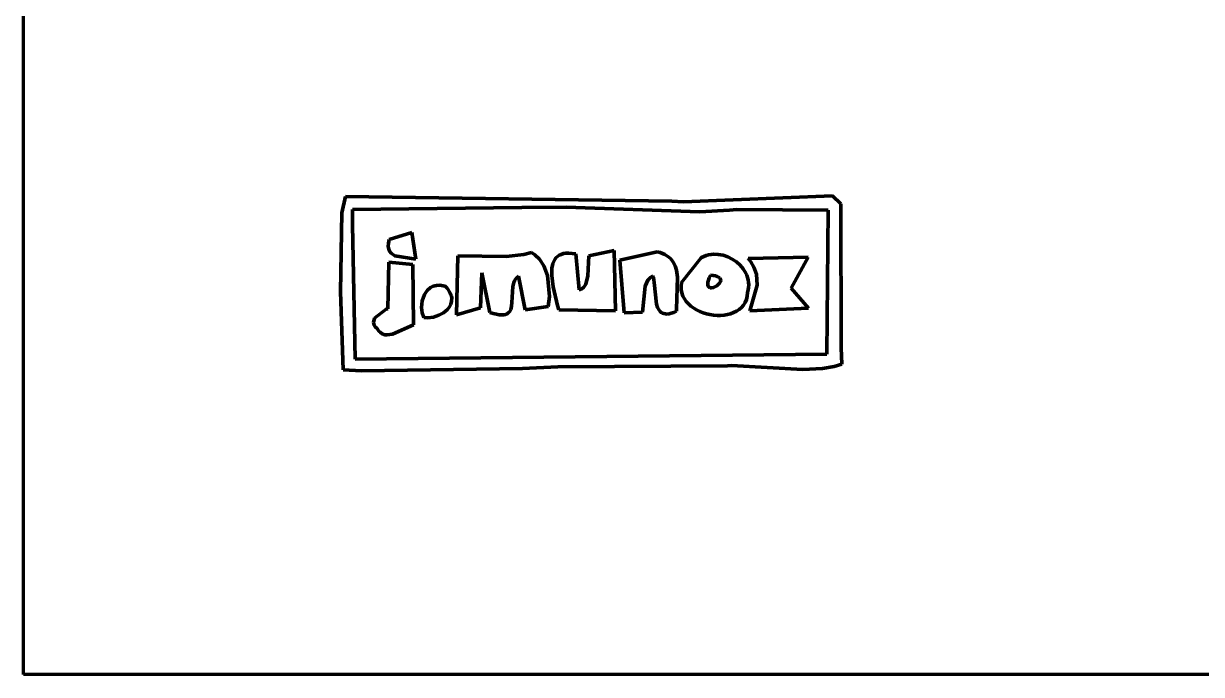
# Model space of a CAD drawing. Header units: millimetres. Extents: x 0 to 10.4, y 0 to 8.2.
# Drawn here: x 0 to 1.836, y 0 to 1.015 of the extents above; entities that cross this region are included whole.
import ezdxf

# ---------------------------------------------------------------- set-up
doc = ezdxf.new("R2010")
doc.units = ezdxf.units.MM
for name, color, linetype, lineweight in [('color#000000ff', 7, 'CONTINUOUS', 100), ('color#929292ff', 7, 'CONTINUOUS', 100), ('color#ffffffff', 7, 'CONTINUOUS', 100)]:
    doc.layers.add(name, color=color, linetype=linetype, lineweight=lineweight)

msp = doc.modelspace()

# ---------------------------------------------------------------- linework, layer by layer
at = {"layer": 'color#000000ff'}
for p, q in [((0.5699, 0.6782), (0.6053, 0.6895)), ((0.6053, 0.6895), (0.6115, 0.6479)), ((0.5686, 0.6675), (0.5688, 0.6724)), ((0.5693, 0.6633), (0.5686, 0.6675)), ((0.5688, 0.6724), (0.5692, 0.6752)), ((0.5692, 0.6752), (0.5699, 0.6782)), ((0.5707, 0.6599), (0.5693, 0.6633)), ((0.8812, 0.6528), (0.9209, 0.6612)), ((0.9209, 0.6612), (0.9229, 0.5672)), ((0.568, 0.5703), (0.5693, 0.6432)), ((0.5693, 0.6432), (0.607, 0.6392)), ((0.5729, 0.657), (0.5707, 0.6599)), ((0.5789, 0.653), (0.5729, 0.657)), ((0.6115, 0.6479), (0.5789, 0.653)), ((0.675, 0.5611), (0.6768, 0.6531)), ((0.6768, 0.6531), (0.7523, 0.652)), ((0.7523, 0.652), (0.78, 0.6547)), ((0.78, 0.6547), (0.7918, 0.6581)), ((0.7918, 0.6581), (0.7972, 0.6543)), ((0.7972, 0.6543), (0.8041, 0.6476)), ((0.8041, 0.6476), (0.8111, 0.6371)), ((0.8253, 0.641), (0.8265, 0.6442)), ((0.8265, 0.6442), (0.828, 0.647)), ((0.828, 0.647), (0.8299, 0.6496)), ((0.8299, 0.6496), (0.8322, 0.6519)), ((0.8322, 0.6519), (0.8349, 0.6537)), ((0.8349, 0.6537), (0.838, 0.6552)), ((0.838, 0.6552), (0.8415, 0.6563)), ((0.8415, 0.6563), (0.8456, 0.6569)), ((0.8456, 0.6569), (0.8501, 0.657)), ((0.8501, 0.657), (0.8552, 0.6567)), ((0.8552, 0.6567), (0.8608, 0.6558)), ((0.8608, 0.6558), (0.8664, 0.5996)), ((0.8798, 0.6218), (0.8812, 0.6528)), ((0.9294, 0.6461), (0.988, 0.6592)), ((0.9365, 0.5639), (0.9294, 0.6461)), ((0.988, 0.6592), (0.9923, 0.6581)), ((0.9923, 0.6581), (0.9963, 0.6567)), ((0.9963, 0.6567), (0.9998, 0.655)), ((0.9998, 0.655), (1.003, 0.653)), ((1.003, 0.653), (1.0059, 0.6509)), ((1.0059, 0.6509), (1.0084, 0.6485)), ((1.0084, 0.6485), (1.0106, 0.6459)), ((1.0106, 0.6459), (1.0126, 0.6431)), ((1.0126, 0.6431), (1.0156, 0.6371)), ((1.0256, 0.6111), (1.0556, 0.6492)), ((1.0556, 0.6492), (1.057, 0.6502)), ((1.057, 0.6502), (1.0606, 0.6519)), ((1.0606, 0.6519), (1.0642, 0.6533)), ((1.0642, 0.6533), (1.0679, 0.6543)), ((1.0679, 0.6543), (1.0717, 0.655)), ((1.0717, 0.655), (1.0755, 0.6554)), ((1.0755, 0.6554), (1.0831, 0.6552)), ((1.0831, 0.6552), (1.0906, 0.6538)), ((1.0906, 0.6538), (1.098, 0.6513)), ((1.098, 0.6513), (1.1049, 0.6478)), ((1.1049, 0.6478), (1.1113, 0.6435)), ((1.1113, 0.6435), (1.1171, 0.6383)), ((1.1295, 0.6486), (1.223, 0.6506)), ((1.1337, 0.6433), (1.1295, 0.6486)), ((1.1385, 0.6352), (1.1337, 0.6433)), ((1.223, 0.6506), (1.1966, 0.6023)), ((0.607, 0.6392), (0.6081, 0.5455)), ((0.7142, 0.6263), (0.7122, 0.5716)), ((0.7267, 0.5646), (0.7142, 0.6263)), ((0.8111, 0.6371), (0.8168, 0.6222)), ((0.8235, 0.6301), (0.8238, 0.6339)), ((0.8235, 0.622), (0.8235, 0.6301)), ((0.8238, 0.6339), (0.8244, 0.6376)), ((0.8244, 0.6376), (0.8253, 0.641)), ((1.0156, 0.6371), (1.0178, 0.6304)), ((1.0178, 0.6304), (1.0195, 0.6196)), ((1.1171, 0.6383), (1.122, 0.6324)), ((1.122, 0.6324), (1.1259, 0.6259)), ((1.1259, 0.6259), (1.1275, 0.6225)), ((1.1424, 0.6242), (1.1385, 0.6352)), ((0.6388, 0.6055), (0.6435, 0.6068)), ((0.6435, 0.6068), (0.6487, 0.6071)), ((0.6487, 0.6071), (0.6542, 0.6063)), ((0.6542, 0.6063), (0.6571, 0.6054)), ((0.7643, 0.6112), (0.7626, 0.6053)), ((0.7655, 0.6139), (0.7643, 0.6112)), ((0.7671, 0.6165), (0.7655, 0.6139)), ((0.769, 0.6189), (0.7671, 0.6165)), ((0.7714, 0.621), (0.769, 0.6189)), ((0.7818, 0.5688), (0.7714, 0.621)), ((0.8168, 0.6222), (0.8197, 0.5896)), ((0.8257, 0.6046), (0.8235, 0.622)), ((0.8735, 0.6041), (0.8768, 0.6086)), ((0.8768, 0.6086), (0.8798, 0.6218)), ((0.973, 0.6148), (0.9688, 0.6057)), ((0.9773, 0.6193), (0.973, 0.6148)), ((0.9811, 0.6218), (0.9773, 0.6193)), ((0.9818, 0.6195), (0.9811, 0.6218)), ((0.9831, 0.6115), (0.9818, 0.6195)), ((0.9868, 0.5774), (0.9831, 0.6115)), ((1.0195, 0.6196), (1.0177, 0.5698)), ((1.0251, 0.6054), (1.0256, 0.6111)), ((1.067, 0.6119), (1.0666, 0.6094)), ((1.0666, 0.6094), (1.0668, 0.6073)), ((1.0668, 0.6073), (1.0672, 0.6057)), ((1.0677, 0.615), (1.067, 0.6119)), ((1.069, 0.6186), (1.0677, 0.615)), ((1.0709, 0.6227), (1.069, 0.6186)), ((1.0751, 0.6223), (1.0709, 0.6227)), ((1.0786, 0.6217), (1.0751, 0.6223)), ((1.0754, 0.6036), (1.0806, 0.6062)), ((1.0814, 0.6209), (1.0786, 0.6217)), ((1.0806, 0.6062), (1.0848, 0.6101)), ((1.0836, 0.6198), (1.0814, 0.6209)), ((1.0852, 0.6187), (1.0836, 0.6198)), ((1.0848, 0.6101), (1.0865, 0.6131)), ((1.0862, 0.6174), (1.0852, 0.6187)), ((1.0867, 0.616), (1.0862, 0.6174)), ((1.0865, 0.6131), (1.0868, 0.6145)), ((1.0868, 0.6145), (1.0867, 0.616)), ((1.1275, 0.6225), (1.1287, 0.6189)), ((1.1287, 0.6189), (1.1296, 0.6152)), ((1.1296, 0.6152), (1.1302, 0.6115)), ((1.1302, 0.6115), (1.1305, 0.6076)), ((1.1305, 0.6076), (1.1303, 0.6037)), ((1.1322, 0.5671), (1.1438, 0.6072)), ((1.1438, 0.6072), (1.1424, 0.6242)), ((0.6212, 0.5829), (0.6248, 0.5925)), ((0.6248, 0.5925), (0.6291, 0.5986)), ((0.6291, 0.5986), (0.6346, 0.6033)), ((0.6346, 0.6033), (0.6388, 0.6055)), ((0.6571, 0.6054), (0.6597, 0.6028)), ((0.6597, 0.6028), (0.6619, 0.6002)), ((0.6619, 0.6002), (0.6637, 0.5975)), ((0.6637, 0.5975), (0.6652, 0.5949)), ((0.6652, 0.5949), (0.6662, 0.5923)), ((0.6662, 0.5923), (0.667, 0.5898)), ((0.667, 0.5898), (0.6674, 0.5873)), ((0.7626, 0.6053), (0.7612, 0.58)), ((0.8197, 0.5896), (0.818, 0.5737)), ((0.8326, 0.5753), (0.8257, 0.6046)), ((0.8664, 0.5996), (0.8704, 0.6016)), ((0.8704, 0.6016), (0.8735, 0.6041)), ((0.9688, 0.6057), (0.9651, 0.5652)), ((1.0253, 0.6), (1.0251, 0.6054)), ((1.0263, 0.595), (1.0253, 0.6)), ((1.028, 0.5902), (1.0263, 0.595)), ((1.0303, 0.5857), (1.028, 0.5902)), ((1.0672, 0.6057), (1.0681, 0.6045)), ((1.0681, 0.6045), (1.0692, 0.6036)), ((1.0692, 0.6036), (1.0705, 0.6032)), ((1.0705, 0.6032), (1.072, 0.603)), ((1.072, 0.603), (1.0754, 0.6036)), ((1.1282, 0.59), (1.1269, 0.5849)), ((1.1288, 0.5957), (1.1282, 0.59)), ((1.1298, 0.5997), (1.1288, 0.5957)), ((1.1303, 0.6037), (1.1298, 0.5997)), ((1.1966, 0.6023), (1.2235, 0.5714)), ((0.5473, 0.5557), (0.5655, 0.5695)), ((0.5655, 0.5695), (0.568, 0.5703)), ((0.6202, 0.5723), (0.6212, 0.5829)), ((0.6213, 0.5642), (0.6202, 0.5723)), ((0.6607, 0.5693), (0.6546, 0.5641)), ((0.6638, 0.5733), (0.6607, 0.5693)), ((0.666, 0.5777), (0.6638, 0.5733)), ((0.6673, 0.5824), (0.666, 0.5777)), ((0.6674, 0.5873), (0.6673, 0.5824)), ((0.7122, 0.5716), (0.675, 0.5611)), ((0.7595, 0.5694), (0.7585, 0.5673)), ((0.7607, 0.5744), (0.7595, 0.5694)), ((0.7612, 0.58), (0.7607, 0.5744)), ((0.818, 0.5737), (0.7818, 0.5688)), ((0.8343, 0.5684), (0.8326, 0.5753)), ((0.9885, 0.5722), (0.9868, 0.5774)), ((0.9908, 0.5679), (0.9885, 0.5722)), ((1.0177, 0.5698), (1.0177, 0.5664)), ((1.0332, 0.5816), (1.0303, 0.5857)), ((1.0366, 0.5778), (1.0332, 0.5816)), ((1.0405, 0.5743), (1.0366, 0.5778)), ((1.0447, 0.5712), (1.0405, 0.5743)), ((1.0493, 0.5685), (1.0447, 0.5712)), ((1.1155, 0.5693), (1.1114, 0.5666)), ((1.1191, 0.5725), (1.1155, 0.5693)), ((1.1223, 0.5761), (1.1191, 0.5725)), ((1.1249, 0.5803), (1.1223, 0.5761)), ((1.1269, 0.5849), (1.1249, 0.5803)), ((1.2235, 0.5714), (1.1322, 0.5671)), ((0.5455, 0.5491), (0.5473, 0.5557)), ((0.6242, 0.5565), (0.6213, 0.5642)), ((0.6301, 0.5563), (0.6242, 0.5565)), ((0.6389, 0.5574), (0.6301, 0.5563)), ((0.6472, 0.5601), (0.6389, 0.5574)), ((0.6546, 0.5641), (0.6472, 0.5601)), ((0.7323, 0.5629), (0.7267, 0.5646)), ((0.7372, 0.5618), (0.7323, 0.5629)), ((0.7416, 0.5611), (0.7372, 0.5618)), ((0.7454, 0.5608), (0.7416, 0.5611)), ((0.7486, 0.561), (0.7454, 0.5608)), ((0.7514, 0.5616), (0.7486, 0.561)), ((0.7538, 0.5625), (0.7514, 0.5616)), ((0.7557, 0.5638), (0.7538, 0.5625)), ((0.7573, 0.5654), (0.7557, 0.5638)), ((0.7585, 0.5673), (0.7573, 0.5654)), ((0.9229, 0.5672), (0.8343, 0.5684)), ((0.9651, 0.5652), (0.9365, 0.5639)), ((0.9923, 0.5662), (0.9908, 0.5679)), ((0.994, 0.5647), (0.9923, 0.5662)), ((0.9959, 0.5635), (0.994, 0.5647)), ((0.9981, 0.5627), (0.9959, 0.5635)), ((1.0006, 0.5622), (0.9981, 0.5627)), ((1.0034, 0.5621), (1.0006, 0.5622)), ((1.0064, 0.5625), (1.0034, 0.5621)), ((1.0098, 0.5633), (1.0064, 0.5625)), ((1.0136, 0.5646), (1.0098, 0.5633)), ((1.0177, 0.5664), (1.0136, 0.5646)), ((1.0542, 0.5661), (1.0493, 0.5685)), ((1.0594, 0.5641), (1.0542, 0.5661)), ((1.0647, 0.5625), (1.0594, 0.5641)), ((1.0701, 0.5613), (1.0647, 0.5625)), ((1.0756, 0.5604), (1.0701, 0.5613)), ((1.0811, 0.56), (1.0756, 0.5604)), ((1.0866, 0.56), (1.0811, 0.56)), ((1.092, 0.5605), (1.0866, 0.56)), ((1.0972, 0.5613), (1.092, 0.5605)), ((1.1022, 0.5626), (1.0972, 0.5613)), ((1.107, 0.5644), (1.1022, 0.5626)), ((1.1114, 0.5666), (1.107, 0.5644)), ((0.5466, 0.5449), (0.5455, 0.5491)), ((0.5483, 0.5421), (0.5466, 0.5449)), ((0.551, 0.5394), (0.5483, 0.5421)), ((0.5526, 0.5371), (0.551, 0.5394)), ((0.5541, 0.5352), (0.5526, 0.5371)), ((0.5558, 0.5336), (0.5541, 0.5352)), ((0.5593, 0.5312), (0.5558, 0.5336)), ((0.6081, 0.5455), (0.5752, 0.5307)), ((0.5631, 0.5299), (0.5593, 0.5312)), ((0.567, 0.5295), (0.5631, 0.5299)), ((0.5752, 0.5307), (0.567, 0.5295))]:
    msp.add_line(p, q, dxfattribs=at)
at = {"layer": 'color#929292ff'}
for p, q in [((0.4963, 0.72), (0.5021, 0.7452)), ((0.5021, 0.7452), (1.0105, 0.7383)), ((1.0105, 0.7383), (1.0287, 0.7372)), ((1.0287, 0.7372), (1.261, 0.7464)), ((1.261, 0.7464), (1.2741, 0.7341)), ((0.4942, 0.5968), (0.4963, 0.72)), ((0.7767, 0.7285), (0.5126, 0.7251)), ((0.5126, 0.7251), (0.513, 0.701)), ((0.8461, 0.729), (0.7767, 0.7285)), ((1.0543, 0.7217), (0.8461, 0.729)), ((1.1006, 0.7239), (1.0543, 0.7217)), ((1.1121, 0.7249), (1.1006, 0.7239)), ((1.2541, 0.7239), (1.1121, 0.7249)), ((1.2525, 0.4996), (1.2541, 0.7239)), ((1.2741, 0.7341), (1.2744, 0.5096)), ((0.513, 0.701), (0.5167, 0.4918)), ((1.0666, 0.6094), (1.067, 0.6119)), ((1.0668, 0.6073), (1.0666, 0.6094)), ((1.0672, 0.6057), (1.0668, 0.6073)), ((1.067, 0.6119), (1.0677, 0.615)), ((1.0677, 0.615), (1.069, 0.6186)), ((1.069, 0.6186), (1.0709, 0.6227)), ((1.0709, 0.6227), (1.0751, 0.6223)), ((1.0751, 0.6223), (1.0786, 0.6217)), ((1.0806, 0.6062), (1.0754, 0.6036)), ((1.0786, 0.6217), (1.0814, 0.6209)), ((1.0848, 0.6101), (1.0806, 0.6062)), ((1.0814, 0.6209), (1.0836, 0.6198)), ((1.0836, 0.6198), (1.0852, 0.6187)), ((1.0865, 0.6131), (1.0848, 0.6101)), ((1.0852, 0.6187), (1.0862, 0.6174)), ((1.0862, 0.6174), (1.0867, 0.616)), ((1.0868, 0.6145), (1.0865, 0.6131)), ((1.0867, 0.616), (1.0868, 0.6145)), ((0.498, 0.475), (0.4942, 0.5968)), ((1.0681, 0.6045), (1.0672, 0.6057)), ((1.0692, 0.6036), (1.0681, 0.6045)), ((1.0705, 0.6032), (1.0692, 0.6036)), ((1.072, 0.603), (1.0705, 0.6032)), ((1.0754, 0.6036), (1.072, 0.603)), ((0.5167, 0.4918), (1.2525, 0.4996)), ((1.2744, 0.5096), (1.2758, 0.4837)), ((0.8328, 0.4799), (0.7776, 0.4771)), ((1.0973, 0.4815), (0.8328, 0.4799)), ((1.1035, 0.4817), (1.0973, 0.4815)), ((1.2148, 0.4757), (1.1035, 0.4817)), ((1.2637, 0.4805), (1.2454, 0.4773)), ((1.2758, 0.4837), (1.2637, 0.4805)), ((0.5269, 0.4735), (0.498, 0.475)), ((0.7776, 0.4771), (0.5269, 0.4735)), ((1.2454, 0.4773), (1.2148, 0.4757))]:
    msp.add_line(p, q, dxfattribs=at)
at = {"layer": 'color#ffffffff'}
for p, q in [((0, 0), (0, 8.25)), ((0.5021, 0.7452), (0.4963, 0.72)), ((1.0105, 0.7383), (0.5021, 0.7452)), ((1.0287, 0.7372), (1.0105, 0.7383)), ((1.261, 0.7464), (1.0287, 0.7372)), ((1.2741, 0.7341), (1.261, 0.7464)), ((0.4963, 0.72), (0.4942, 0.5968)), ((0.5126, 0.7251), (0.7767, 0.7285)), ((0.513, 0.701), (0.5126, 0.7251)), ((0.7767, 0.7285), (0.8461, 0.729)), ((0.8461, 0.729), (1.0543, 0.7217)), ((1.0543, 0.7217), (1.1006, 0.7239)), ((1.1006, 0.7239), (1.1121, 0.7249)), ((1.1121, 0.7249), (1.2541, 0.7239)), ((1.2541, 0.7239), (1.2525, 0.4996)), ((1.2744, 0.5096), (1.2741, 0.7341)), ((0.5167, 0.4918), (0.513, 0.701)), ((0.6053, 0.6895), (0.5699, 0.6782)), ((0.6115, 0.6479), (0.6053, 0.6895)), ((0.5688, 0.6724), (0.5686, 0.6675)), ((0.5686, 0.6675), (0.5693, 0.6633)), ((0.5692, 0.6752), (0.5688, 0.6724)), ((0.5699, 0.6782), (0.5692, 0.6752)), ((0.5693, 0.6633), (0.5707, 0.6599)), ((0.9209, 0.6612), (0.8812, 0.6528)), ((0.9229, 0.5672), (0.9209, 0.6612)), ((0.5693, 0.6432), (0.568, 0.5703)), ((0.607, 0.6392), (0.5693, 0.6432)), ((0.5707, 0.6599), (0.5729, 0.657)), ((0.5729, 0.657), (0.5789, 0.653)), ((0.5789, 0.653), (0.6115, 0.6479)), ((0.6768, 0.6531), (0.675, 0.5611)), ((0.7523, 0.652), (0.6768, 0.6531)), ((0.78, 0.6547), (0.7523, 0.652)), ((0.7918, 0.6581), (0.78, 0.6547)), ((0.7972, 0.6543), (0.7918, 0.6581)), ((0.8041, 0.6476), (0.7972, 0.6543)), ((0.8111, 0.6371), (0.8041, 0.6476)), ((0.8265, 0.6442), (0.8253, 0.641)), ((0.828, 0.647), (0.8265, 0.6442)), ((0.8299, 0.6496), (0.828, 0.647)), ((0.8322, 0.6519), (0.8299, 0.6496)), ((0.8349, 0.6537), (0.8322, 0.6519)), ((0.838, 0.6552), (0.8349, 0.6537)), ((0.8415, 0.6563), (0.838, 0.6552)), ((0.8456, 0.6569), (0.8415, 0.6563)), ((0.8501, 0.657), (0.8456, 0.6569)), ((0.8552, 0.6567), (0.8501, 0.657)), ((0.8608, 0.6558), (0.8552, 0.6567)), ((0.8664, 0.5996), (0.8608, 0.6558)), ((0.8812, 0.6528), (0.8798, 0.6218)), ((0.988, 0.6592), (0.9294, 0.6461)), ((0.9294, 0.6461), (0.9365, 0.5639)), ((0.9923, 0.6581), (0.988, 0.6592)), ((0.9963, 0.6567), (0.9923, 0.6581)), ((0.9998, 0.655), (0.9963, 0.6567)), ((1.003, 0.653), (0.9998, 0.655)), ((1.0059, 0.6509), (1.003, 0.653)), ((1.0084, 0.6485), (1.0059, 0.6509)), ((1.0106, 0.6459), (1.0084, 0.6485)), ((1.0126, 0.6431), (1.0106, 0.6459)), ((1.0156, 0.6371), (1.0126, 0.6431)), ((1.0556, 0.6492), (1.0256, 0.6111)), ((1.057, 0.6502), (1.0556, 0.6492)), ((1.0606, 0.6519), (1.057, 0.6502)), ((1.0642, 0.6533), (1.0606, 0.6519)), ((1.0679, 0.6543), (1.0642, 0.6533)), ((1.0717, 0.655), (1.0679, 0.6543)), ((1.0755, 0.6554), (1.0717, 0.655)), ((1.0831, 0.6552), (1.0755, 0.6554)), ((1.0906, 0.6538), (1.0831, 0.6552)), ((1.098, 0.6513), (1.0906, 0.6538)), ((1.1049, 0.6478), (1.098, 0.6513)), ((1.1113, 0.6435), (1.1049, 0.6478)), ((1.1171, 0.6383), (1.1113, 0.6435)), ((1.223, 0.6506), (1.1295, 0.6486)), ((1.1295, 0.6486), (1.1337, 0.6433)), ((1.1337, 0.6433), (1.1385, 0.6352)), ((1.1966, 0.6023), (1.223, 0.6506)), ((0.6081, 0.5455), (0.607, 0.6392)), ((0.7122, 0.5716), (0.7142, 0.6263)), ((0.7142, 0.6263), (0.7267, 0.5646)), ((0.8168, 0.6222), (0.8111, 0.6371)), ((0.8238, 0.6339), (0.8235, 0.6301)), ((0.8235, 0.6301), (0.8235, 0.622)), ((0.8244, 0.6376), (0.8238, 0.6339)), ((0.8253, 0.641), (0.8244, 0.6376)), ((1.0178, 0.6304), (1.0156, 0.6371)), ((1.0195, 0.6196), (1.0178, 0.6304)), ((1.122, 0.6324), (1.1171, 0.6383)), ((1.1259, 0.6259), (1.122, 0.6324)), ((1.1275, 0.6225), (1.1259, 0.6259)), ((1.1385, 0.6352), (1.1424, 0.6242)), ((0.6435, 0.6068), (0.6388, 0.6055)), ((0.6487, 0.6071), (0.6435, 0.6068)), ((0.6542, 0.6063), (0.6487, 0.6071)), ((0.6571, 0.6054), (0.6542, 0.6063)), ((0.7626, 0.6053), (0.7643, 0.6112)), ((0.7643, 0.6112), (0.7655, 0.6139)), ((0.7655, 0.6139), (0.7671, 0.6165)), ((0.7671, 0.6165), (0.769, 0.6189)), ((0.769, 0.6189), (0.7714, 0.621)), ((0.7714, 0.621), (0.7818, 0.5688)), ((0.8197, 0.5896), (0.8168, 0.6222)), ((0.8235, 0.622), (0.8257, 0.6046)), ((0.8768, 0.6086), (0.8735, 0.6041)), ((0.8798, 0.6218), (0.8768, 0.6086)), ((0.9688, 0.6057), (0.973, 0.6148)), ((0.973, 0.6148), (0.9773, 0.6193)), ((0.9773, 0.6193), (0.9811, 0.6218)), ((0.9811, 0.6218), (0.9818, 0.6195)), ((0.9818, 0.6195), (0.9831, 0.6115)), ((0.9831, 0.6115), (0.9868, 0.5774)), ((1.0177, 0.5698), (1.0195, 0.6196)), ((1.0256, 0.6111), (1.0251, 0.6054)), ((1.1287, 0.6189), (1.1275, 0.6225)), ((1.1296, 0.6152), (1.1287, 0.6189)), ((1.1302, 0.6115), (1.1296, 0.6152)), ((1.1305, 0.6076), (1.1302, 0.6115)), ((1.1303, 0.6037), (1.1305, 0.6076)), ((1.1438, 0.6072), (1.1322, 0.5671)), ((1.1424, 0.6242), (1.1438, 0.6072)), ((0.4942, 0.5968), (0.498, 0.475)), ((0.6248, 0.5925), (0.6212, 0.5829)), ((0.6291, 0.5986), (0.6248, 0.5925)), ((0.6346, 0.6033), (0.6291, 0.5986)), ((0.6388, 0.6055), (0.6346, 0.6033)), ((0.6597, 0.6028), (0.6571, 0.6054)), ((0.6619, 0.6002), (0.6597, 0.6028)), ((0.6637, 0.5975), (0.6619, 0.6002)), ((0.6652, 0.5949), (0.6637, 0.5975)), ((0.6662, 0.5923), (0.6652, 0.5949)), ((0.667, 0.5898), (0.6662, 0.5923)), ((0.6674, 0.5873), (0.667, 0.5898)), ((0.7612, 0.58), (0.7626, 0.6053)), ((0.818, 0.5737), (0.8197, 0.5896)), ((0.8257, 0.6046), (0.8326, 0.5753)), ((0.8704, 0.6016), (0.8664, 0.5996)), ((0.8735, 0.6041), (0.8704, 0.6016)), ((0.9651, 0.5652), (0.9688, 0.6057)), ((1.0251, 0.6054), (1.0253, 0.6)), ((1.0253, 0.6), (1.0263, 0.595)), ((1.0263, 0.595), (1.028, 0.5902)), ((1.028, 0.5902), (1.0303, 0.5857)), ((1.1269, 0.5849), (1.1282, 0.59)), ((1.1282, 0.59), (1.1288, 0.5957)), ((1.1288, 0.5957), (1.1298, 0.5997)), ((1.1298, 0.5997), (1.1303, 0.6037)), ((1.2235, 0.5714), (1.1966, 0.6023)), ((0.5655, 0.5695), (0.5473, 0.5557)), ((0.568, 0.5703), (0.5655, 0.5695)), ((0.6212, 0.5829), (0.6202, 0.5723)), ((0.6202, 0.5723), (0.6213, 0.5642)), ((0.6546, 0.5641), (0.6607, 0.5693)), ((0.6607, 0.5693), (0.6638, 0.5733)), ((0.6638, 0.5733), (0.666, 0.5777)), ((0.666, 0.5777), (0.6673, 0.5824)), ((0.6673, 0.5824), (0.6674, 0.5873)), ((0.675, 0.5611), (0.7122, 0.5716)), ((0.7585, 0.5673), (0.7595, 0.5694)), ((0.7595, 0.5694), (0.7607, 0.5744)), ((0.7607, 0.5744), (0.7612, 0.58)), ((0.7818, 0.5688), (0.818, 0.5737)), ((0.8326, 0.5753), (0.8343, 0.5684)), ((0.9868, 0.5774), (0.9885, 0.5722)), ((0.9885, 0.5722), (0.9908, 0.5679)), ((1.0177, 0.5664), (1.0177, 0.5698)), ((1.0303, 0.5857), (1.0332, 0.5816)), ((1.0332, 0.5816), (1.0366, 0.5778)), ((1.0366, 0.5778), (1.0405, 0.5743)), ((1.0405, 0.5743), (1.0447, 0.5712)), ((1.0447, 0.5712), (1.0493, 0.5685)), ((1.1114, 0.5666), (1.1155, 0.5693)), ((1.1155, 0.5693), (1.1191, 0.5725)), ((1.1191, 0.5725), (1.1223, 0.5761)), ((1.1223, 0.5761), (1.1249, 0.5803)), ((1.1249, 0.5803), (1.1269, 0.5849)), ((1.1322, 0.5671), (1.2235, 0.5714)), ((0.5473, 0.5557), (0.5455, 0.5491)), ((0.6213, 0.5642), (0.6242, 0.5565)), ((0.6242, 0.5565), (0.6301, 0.5563)), ((0.6301, 0.5563), (0.6389, 0.5574)), ((0.6389, 0.5574), (0.6472, 0.5601)), ((0.6472, 0.5601), (0.6546, 0.5641)), ((0.7267, 0.5646), (0.7323, 0.5629)), ((0.7323, 0.5629), (0.7372, 0.5618)), ((0.7372, 0.5618), (0.7416, 0.5611)), ((0.7416, 0.5611), (0.7454, 0.5608)), ((0.7454, 0.5608), (0.7486, 0.561)), ((0.7486, 0.561), (0.7514, 0.5616)), ((0.7514, 0.5616), (0.7538, 0.5625)), ((0.7538, 0.5625), (0.7557, 0.5638)), ((0.7557, 0.5638), (0.7573, 0.5654)), ((0.7573, 0.5654), (0.7585, 0.5673)), ((0.8343, 0.5684), (0.9229, 0.5672)), ((0.9365, 0.5639), (0.9651, 0.5652)), ((0.9908, 0.5679), (0.9923, 0.5662)), ((0.9923, 0.5662), (0.994, 0.5647)), ((0.994, 0.5647), (0.9959, 0.5635)), ((0.9959, 0.5635), (0.9981, 0.5627)), ((0.9981, 0.5627), (1.0006, 0.5622)), ((1.0006, 0.5622), (1.0034, 0.5621)), ((1.0034, 0.5621), (1.0064, 0.5625)), ((1.0064, 0.5625), (1.0098, 0.5633)), ((1.0098, 0.5633), (1.0136, 0.5646)), ((1.0136, 0.5646), (1.0177, 0.5664)), ((1.0493, 0.5685), (1.0542, 0.5661)), ((1.0542, 0.5661), (1.0594, 0.5641)), ((1.0594, 0.5641), (1.0647, 0.5625)), ((1.0647, 0.5625), (1.0701, 0.5613)), ((1.0701, 0.5613), (1.0756, 0.5604)), ((1.0756, 0.5604), (1.0811, 0.56)), ((1.0811, 0.56), (1.0866, 0.56)), ((1.0866, 0.56), (1.092, 0.5605)), ((1.092, 0.5605), (1.0972, 0.5613)), ((1.0972, 0.5613), (1.1022, 0.5626)), ((1.1022, 0.5626), (1.107, 0.5644)), ((1.107, 0.5644), (1.1114, 0.5666)), ((0.5455, 0.5491), (0.5466, 0.5449)), ((0.5466, 0.5449), (0.5483, 0.5421)), ((0.5483, 0.5421), (0.551, 0.5394)), ((0.551, 0.5394), (0.5526, 0.5371)), ((0.5526, 0.5371), (0.5541, 0.5352)), ((0.5541, 0.5352), (0.5558, 0.5336)), ((0.5558, 0.5336), (0.5593, 0.5312)), ((0.5752, 0.5307), (0.6081, 0.5455)), ((0.5593, 0.5312), (0.5631, 0.5299)), ((0.5631, 0.5299), (0.567, 0.5295)), ((0.567, 0.5295), (0.5752, 0.5307)), ((1.2525, 0.4996), (0.5167, 0.4918)), ((1.2758, 0.4837), (1.2744, 0.5096)), ((0.7776, 0.4771), (0.8328, 0.4799)), ((0.8328, 0.4799), (1.0973, 0.4815)), ((1.0973, 0.4815), (1.1035, 0.4817)), ((1.1035, 0.4817), (1.2148, 0.4757)), ((1.2454, 0.4773), (1.2637, 0.4805)), ((1.2637, 0.4805), (1.2758, 0.4837)), ((0.498, 0.475), (0.5269, 0.4735)), ((0.5269, 0.4735), (0.7776, 0.4771)), ((1.2148, 0.4757), (1.2454, 0.4773)), ((5.064, 0), (0, 0))]:
    msp.add_line(p, q, dxfattribs=at)

doc.saveas('drawing.dxf')
